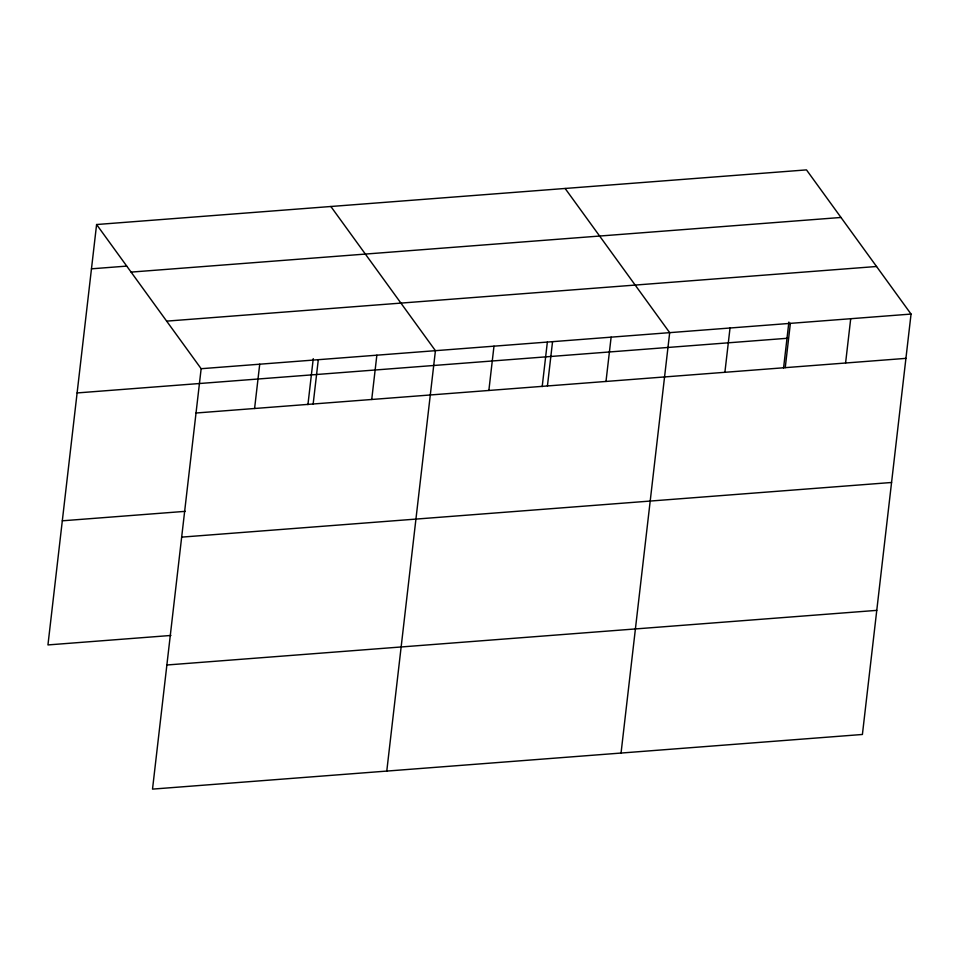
<?xml version="1.0" encoding="UTF-8"?>
<svg xmlns="http://www.w3.org/2000/svg" width="959" height="959" viewBox="0 0 959 959"><rect width="100%" height="100%" fill="white"/><g stroke="black" fill="none" stroke-linecap="round" stroke-linejoin="round"><path stroke-width="1.44" d="M96.595 224.526L201.15 368.712L152.517 789.113L862.405 734.474L911.05 314.072L806.483 169.887L96.595 224.526L47.95 644.928L170.942 635.457M254.591 408.498L259.721 364.204M307.935 404.638L313.257 358.654M313.161 403.991L318.292 359.697M371.732 399.483L376.851 355.19M386.777 771.084L435.422 350.682L330.855 206.497M488.862 390.469L493.981 346.175M542.195 386.609L547.349 342.099M547.433 385.962L552.552 341.668M605.992 381.454L611.123 337.16M621.048 753.055L669.682 332.653L565.127 188.467M724.896 372.308L730.027 328.014M783.563 368.04L788.885 322.044M785.241 367.657L790.372 323.363M845.586 363.017L850.705 318.724M91.465 268.82L126.612 266.111M131.095 272.104L840.995 217.465M166.65 321.133L876.55 266.494M201.15 368.712L911.05 314.072M77.104 392.938L787.003 338.299M196.032 413.005L905.919 358.366M62.311 520.809L185.303 511.339M181.671 537.124L891.57 482.485M166.878 664.995L876.766 610.368"/></g></svg>
